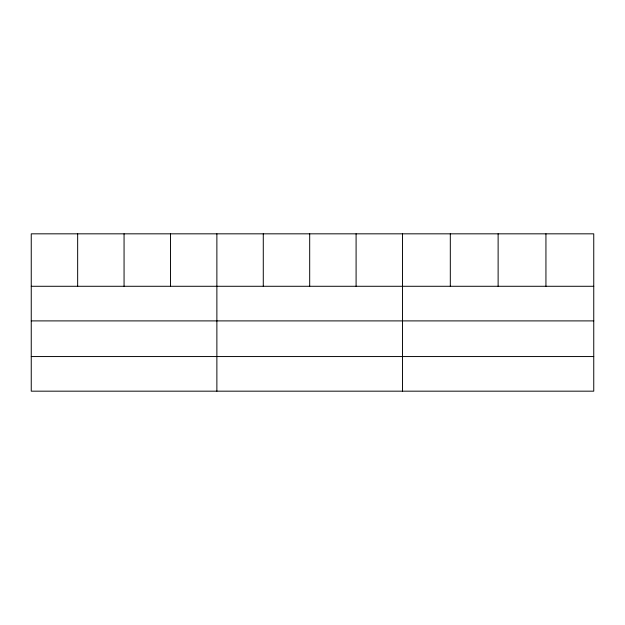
<?xml version="1.0" encoding="UTF-8"?>
<svg xmlns="http://www.w3.org/2000/svg" width="625" height="625" viewBox="0 0 625 625"><rect width="100%" height="100%" fill="white"/><g stroke="black" fill="none" stroke-linecap="round" stroke-linejoin="round"><path stroke-width="0.94" d="M593.75 320.898L593.75 233.828L31.25 233.828L31.25 391.172L593.75 391.172L593.75 320.898L31.25 320.898M31.25 286.281L593.75 286.281M31.25 356.555L593.75 356.555M545.938 233.828L545.938 286.281M498.125 233.828L498.125 286.281M450.312 233.828L450.312 286.281M402.5 233.828L402.5 391.172M356.094 233.828L356.094 286.281M309.688 233.828L309.688 286.281M263.281 233.828L263.281 286.281M216.875 233.828L216.875 391.172M170.469 233.828L170.469 286.281M124.063 233.828L124.063 286.281M77.656 233.828L77.656 286.281"/></g></svg>
